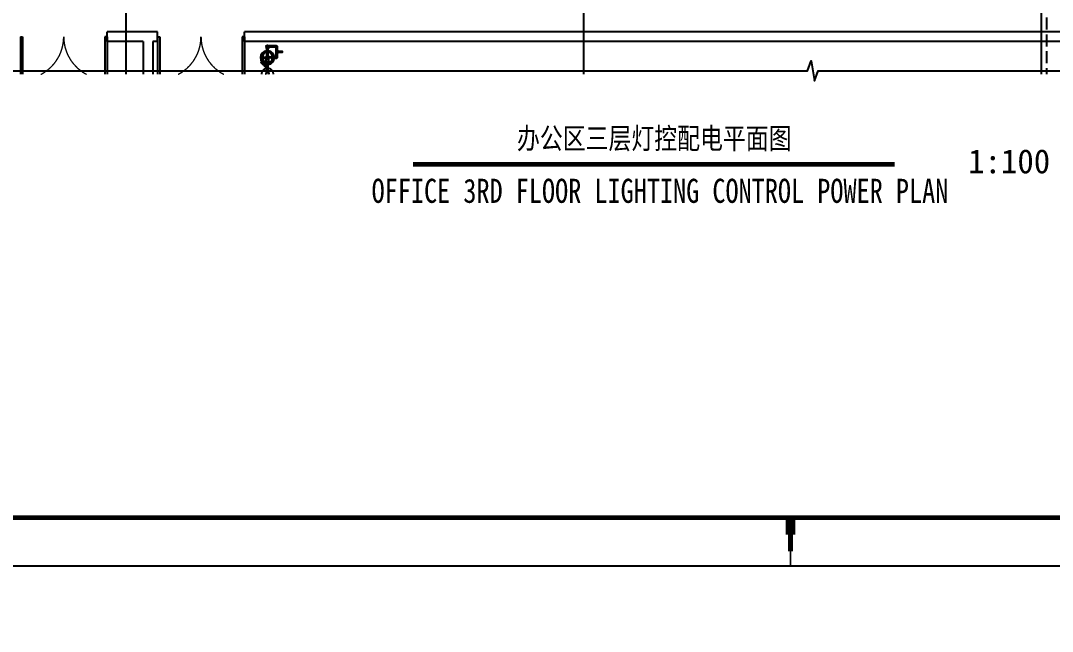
# Model space of a CAD drawing. Extents: x -621157 to 1764546, y -106808 to 741893.
# Drawn here: x 557875 to 579293, y 78240 to 90920 of the extents above; entities that cross this region are included whole.
import ezdxf
from ezdxf.enums import TextEntityAlignment as Align
from ezdxf.xclip import XClip

# ---------------------------------------------------------------- set-up
doc = ezdxf.new("R2010")
doc.units = 0
doc.header["$LTSCALE"] = 1000
doc.header["$MEASUREMENT"] = 0
doc.header["$XCLIPFRAME"] = 0
doc.linetypes.add('XREF-A-101-平面图_t3$0$DASH', pattern=[0.35, 0.25, -0.1])
doc.linetypes.add('XREF-A-101-平面图_t3$0$DOTE', pattern=[2.42, 2, -0.2, 0.02, -0.2])
for name, color, linetype in [('0-底图', 7, 'Continuous'), ('A-DIVISION', 3, 'Continuous'), ('A0-Verital$0$TK-WHITE', 7, 'Continuous'), ('TK-BLUE', 7, 'Continuous'), ('XREF-A-101-平面图_t3$0$1212121', 8, 'Continuous'), ('XREF-A-101-平面图_t3$0$A-DOTE', 8, 'Continuous'), ('XREF-A-101-平面图_t3$0$A-GROUND', 8, 'Continuous'), ('XREF-A-101-平面图_t3$0$A-WALL', 8, 'Continuous'), ('XREF-A-101-平面图_t3$0$A-WINDOW', 8, 'Continuous'), ('XREF-A-101-平面图_t3$0$家具-实验室家具', 8, 'Continuous'), ('电-折断线', 3, 'Continuous')]:
    doc.layers.add(name, color=color, linetype=linetype)
doc.styles.add('HL-LD', font='simsun.ttc', dxfattribs={"height": 500})
doc.styles.add('ST64S', font='hl-ld.shx', dxfattribs={"bigfont": 'ST64S.shx'})

# ---------------------------------------------------------------- blocks, each defined once
blk = doc.blocks.new('XREF-A-101-平面图_t3$0$轴网(3)')
at = {"layer": 'XREF-A-101-平面图_t3$0$A-DOTE', "linetype": 'XREF-A-101-平面图_t3$0$DOTE'}
for p, q in [((19000, -3300), (19000, 43300)), ((28500, -3300), (28500, 43300)), ((38000, -3300), (38000, 43300))]:
    blk.add_line(p, q, dxfattribs=at)
blk = doc.blocks.new('XREF-A-101-平面图_t3$0$Shower_plan')
at = {"layer": 'XREF-A-101-平面图_t3$0$1212121'}
for p, q in [((-20, -112), (-20, -94)), ((-16, -314), (-16, -120)), ((16, -314), (16, -120)), ((20, -112), (20, -94)), ((164, -90), (164, -66)), ((184, -114), (208, -114)), ((212, -177), (208, -177)), ((212, -199), (208, -199)), ((215, -184), (220, -184)), ((215, -193), (220, -193)), ((-94, -290), (-90, -290)), ((-75, -301), (-18, -302)), ((-75, -315), (-22, -315)), ((-34, -355), (-31, -355)), ((-34, -361), (-31, -361)), ((-16, -607), (-16, -396)), ((16, -607), (16, -396)), ((75, -302), (17, -302)), ((75, -316), (22, -316)), ((94, -327), (90, -327)), ((160, -297), (160, -321)), ((184, -274), (208, -274))]:
    blk.add_line(p, q, dxfattribs=at)
for points in [[(-22, -120), (-22, -112), (22, -112), (22, -120)], [(-37, -500), (-34, -500), (-34, -346), (-37, -346)], [(24, -388), (-24, -388), (-24, -338), (-22, -336), (22, -336), (24, -338)]]:
    blk.add_lwpolyline(points, close=True, dxfattribs=at)
for points in [[(143, -321), (184, -321, 0.414214), (208, -297), (208, -90, 0.414214), (184, -66), (23, -66)], [(143, -297), (160, -297, 0.414214), (184, -273), (184, -114, 0.414214), (160, -90), (23, -90)], [(-16, -530), (-128, -419, -1), (-122, -414)], [(-122, -414), (-53, -483, -1)], [(-111, -308, -0.092425), (-109, -301, -0.095768), (-106, -295, -0.100909), (-101, -292, -0.104872), (-94, -290, -0.001591), (-94, -290, -0.100909)], [(-93, -325, -0.034962), (-95, -325, -0.104872), (-101, -324, -0.100909), (-106, -320, -0.095768), (-110, -314, -0.092425), (-111, -308, -0.092425)], [(-37, -349, 0.153738), (-38, -347), (-43, -347, 0.078248), (-44, -349), (-44, -364, 0.153738), (-43, -367), (-38, -367, 0.153738), (-37, -364)], [(-23, -388), (-23, -395, 0.154019), (-19, -396), (19, -396, 0.154019), (23, -395), (23, -388)], [(92, -292, -0.034962), (94, -292, -0.104872), (100, -293, -0.100909), (106, -297, -0.095768), (109, -303, -0.092425), (110, -310, -0.092425)], [(110, -310, -0.092425), (109, -316, -0.095768), (105, -322, -0.100909), (100, -326, -0.104872), (94, -327, -0.001591), (94, -327, -0.100909)], [(-37, -491), (-54, -491, -1), (-54, -483), (-37, -483)], [(-45, -491), (-16, -519, -1)]]:
    blk.add_lwpolyline(points, format="xyb", dxfattribs=at)
for points in [[(212, -177), (214, -177), (215, -179), (215, -198), (214, -199)], [(212, -199), (214, -199), (215, -198), (215, -179), (214, -177)], [(-24, -371), (-31, -371), (-31, -346), (-24, -346)], [(-22, -336), (-22, -314), (22, -314), (22, -336)], [(-34, -491), (-28, -491), (-28, -483), (-34, -483)], [(-31, -657), (-20, -637)], [(20, -637), (31, -657), (16, -684), (-16, -684), (-31, -657)]]:
    blk.add_lwpolyline(points, dxfattribs=at)
for points in [[(221, -201), (229, -201, 0.414214), (231, -199), (231, -194, -0.414214), (232, -193), (313, -193, 0.414214), (313, -192), (313, -185, 0.414214), (313, -184), (232, -184, -0.414214), (231, -183), (231, -177, 0.414214), (229, -176), (221, -176, 0.414214), (220, -177), (220, -199, 0.414214)], [(-106, -308, -0.092425), (-105, -301, -0.095768), (-102, -295, -0.100909), (-96, -292, -0.104872), (-90, -290, -0.104872), (-84, -292, -0.100909), (-79, -296, -0.095768), (-75, -301, -0.092425), (-74, -308, -0.092425), (-75, -315, -0.095768), (-79, -320, -0.100909), (-84, -324, -0.104872), (-90, -325, -0.104872), (-97, -324, -0.100909), (-102, -320, -0.095768), (-105, -314, -0.092425)], [(106, -310, -0.092425), (105, -316, -0.095768), (101, -322, -0.100909), (96, -326, -0.104872), (90, -327, -0.104872), (84, -325, -0.100909), (78, -322, -0.095768), (75, -316, -0.092425), (74, -309, -0.092425), (75, -303, -0.095768), (78, -297, -0.100909), (84, -293, -0.104872), (90, -292, -0.104872), (96, -293, -0.100909), (101, -297, -0.095768), (105, -303, -0.092425)], [(-20, -657), (-20, -607), (20, -607), (20, -657, -1)]]:
    blk.add_lwpolyline(points, format="xyb", close=True, dxfattribs=at)
for centre, radius in [((0, -78), 26.3), ((0, -78), 16.4), ((-60, -481), 3.91)]:
    blk.add_circle(centre, radius, dxfattribs=at)
for centre, radius, start, end in [((0, -309), 144, 96.5663, 263.4343), ((0, -309), 139, 96.804, 263.1966), ((0, -309), 111, 98.3801, 261.6205), ((0, -309), 144, 276.5663, 83.4343), ((0, -309), 139, 276.804, 83.1966), ((0, -309), 111, 278.6256, 81.375), ((0, -309), 36, 116.7475, 168.6934), ((0, -309), 36, 190.3072, 231.764), ((0, -309), 18.8, 149.7809, 195.9711), ((0, -309), 36, 10.3072, 62.4104), ((0, -309), 18.8, 344.0295, 27.2237), ((0, -309), 36, 308.7702, 348.6934), ((0, -657), 125, 97.5816, 82.419), ((0, -657), 37.5, 121.3804, 58.6121)]:
    blk.add_arc(centre, radius, start, end, dxfattribs=at)
blk = doc.blocks.new('XREF-A-101-平面图_t3$0$G$C45C07046')
at = {"layer": 'XREF-A-101-平面图_t3$0$家具-实验室家具', "color": 252, "rotation": 1.293953835492923e-08}
blk.add_blockref('XREF-A-101-平面图_t3$0$Shower_plan', (121930, 227126), dxfattribs=at)
blk = doc.blocks.new('XREF-A-101-平面图_t3$0$DOOR2DLIB$SYSLIB$00000108')
at = {"color": 0}
for p, q in [((-0.5, 0), (-0.5, 0.4875)), ((-0.475, 0.4875), (-0.5, 0.4875)), ((-0.475, 0), (-0.475, 0.4875)), ((0.475, 0), (0.475, 0.4875)), ((0.475, 0.4875), (0.5, 0.4875)), ((0.5, 0), (0.5, 0.4875)), ((-0.5, 0), (-0.475, 0)), ((0.5, 0), (0.475, 0))]:
    blk.add_line(p, q, dxfattribs=at)
at = {"color": 0, "lineweight": 13}
for centre, start, end in [((-0.4875, 0), 0, 88.53072), ((0.4875, 0), 91.46928, 180)]:
    blk.add_arc(centre, 0.4875, start, end, dxfattribs=at)
blk = doc.blocks.new('XREF-A-101-平面图_t3')
at = {"layer": 'XREF-A-101-平面图_t3$0$A-GROUND', "linetype": 'XREF-A-101-平面图_t3$0$DASH'}
blk.add_lwpolyline([(238100, 239200), (238100, 200400)], dxfattribs=at)
at = {"layer": 'XREF-A-101-平面图_t3$0$A-WALL'}
for p, q in [((219450, 227350), (218600, 227350)), ((219650, 227350), (219450, 227350)), ((255900, 227350), (221450, 227350)), ((219350, 227150), (218600, 227150)), ((219350, 227150), (219350, 219750)), ((219650, 227150), (219550, 227150)), ((219550, 227150), (219550, 219850)), ((255900, 227150), (221450, 227150))]:
    blk.add_line(p, q, dxfattribs=at)
for points in [[(218600, 227150), (218600, 227350)], [(219650, 227150), (219650, 227350)], [(221450, 227150), (221450, 227350)]]:
    blk.add_lwpolyline(points, dxfattribs=at)
blk.add_blockref('XREF-A-101-平面图_t3$0$G$C45C07046', (100000, 0))
at = {"layer": 'XREF-A-101-平面图_t3$0$A-DOTE'}
blk.add_blockref('XREF-A-101-平面图_t3$0$轴网(3)', (200000, 200000), dxfattribs=at)
at = {"layer": 'XREF-A-101-平面图_t3$0$A-WINDOW', "xscale": 1800, "yscale": 1800, "zscale": 1800, "rotation": 180}
for p in [(217700, 227250), (220550, 227250)]:
    blk.add_blockref('XREF-A-101-平面图_t3$0$DOOR2DLIB$SYSLIB$00000108', p, dxfattribs=at)
blk = doc.blocks.new('A0-Verital$0$A$C53BD7355')
at = {"layer": 'A0-Verital$0$TK-WHITE'}
for points, const_width in [([(29650, 1000), (29650, 650)], 200), ([(29650, 1000), (29650, 300)], 100), ([(29650, 0), (29650, 1000)], 35)]:
    blk.add_lwpolyline(points, dxfattribs=dict(at, const_width=const_width))
blk = doc.blocks.new('A0-Verital')
blk.add_lwpolyline([(118900, 84100), (0, 84100), (0, 0), (118900, 0)], close=True)
at = {"const_width": 100}
blk.add_lwpolyline([(2500, 83100), (117900, 83100), (117900, 1000), (2500, 1000)], close=True, dxfattribs=at)
blk.add_blockref('A0-Verital$0$A$C53BD7355', (29800, 0))
blk = doc.blocks.new('TITLE')
at = {"layer": 'A-DIVISION', "const_width": 100}
blk.add_lwpolyline([(-5000, 0), (5000, 0)], dxfattribs=at)
at = {"layer": 'TK-BLUE'}
for tag, height, style, p in [('TITLE1', 700, 'ST64S', (117, 275)), ('TITLE2', 500, 'HL-LD', (80, -798))]:
    blk.add_attdef(tag, text='', height=height, dxfattribs=dict(at, style=style)).set_placement(p, align=Align.CENTER)
at = {"layer": 'TK-BLUE', "style": 'HL-LD'}
blk.add_attdef('SCALE', (5165, -185), '', height=500, dxfattribs=at)

msp = doc.modelspace()

# ---------------------------------------------------------------- block references
at = {"layer": '0-底图'}
ref = msp.add_blockref('XREF-A-101-平面图_t3', (341069, -136665), dxfattribs=at)
XClip(ref).set_block_clipping_path([(188448.3743934482, 226470.899785926), (279528.158095957, 250755.7925836878)])
at = {"layer": 'A-DIVISION'}
ref = msp.add_blockref('TITLE', (571022, 87935, 10000), dxfattribs=at)
ref.add_attrib('TITLE1', '办公区三层灯控配电平面图', dxfattribs={"layer": '0', "height": 500, "style": 'ST64S'}).set_placement((571029, 88209, 10000), align=Align.CENTER)
ref.add_attrib('TITLE2', 'OFFICE 3RD FLOOR LIGHTING CONTROL POWER PLAN', dxfattribs={"layer": '0', "height": 500, "style": 'HL-LD', "width": 0.8}).set_placement((571147, 87137, 10000), align=Align.CENTER)
ref.add_attrib('SCALE', '1:100', (577547, 87750, 10000), dxfattribs={"layer": '0', "height": 500, "style": 'HL-LD'})

# ---------------------------------------------------------------- next in the draw order: linework, layer by layer
at = {"layer": '电-折断线'}
msp.add_lwpolyline([(534469, 89878), (574207, 89878), (574283, 90088), (574357, 89668), (574432, 89878), (614169, 89878)], dxfattribs=at)

# ---------------------------------------------------------------- next in the draw order: block references
msp.add_blockref('A0-Verital', (514407, 79601))

doc.saveas('drawing.dxf')
